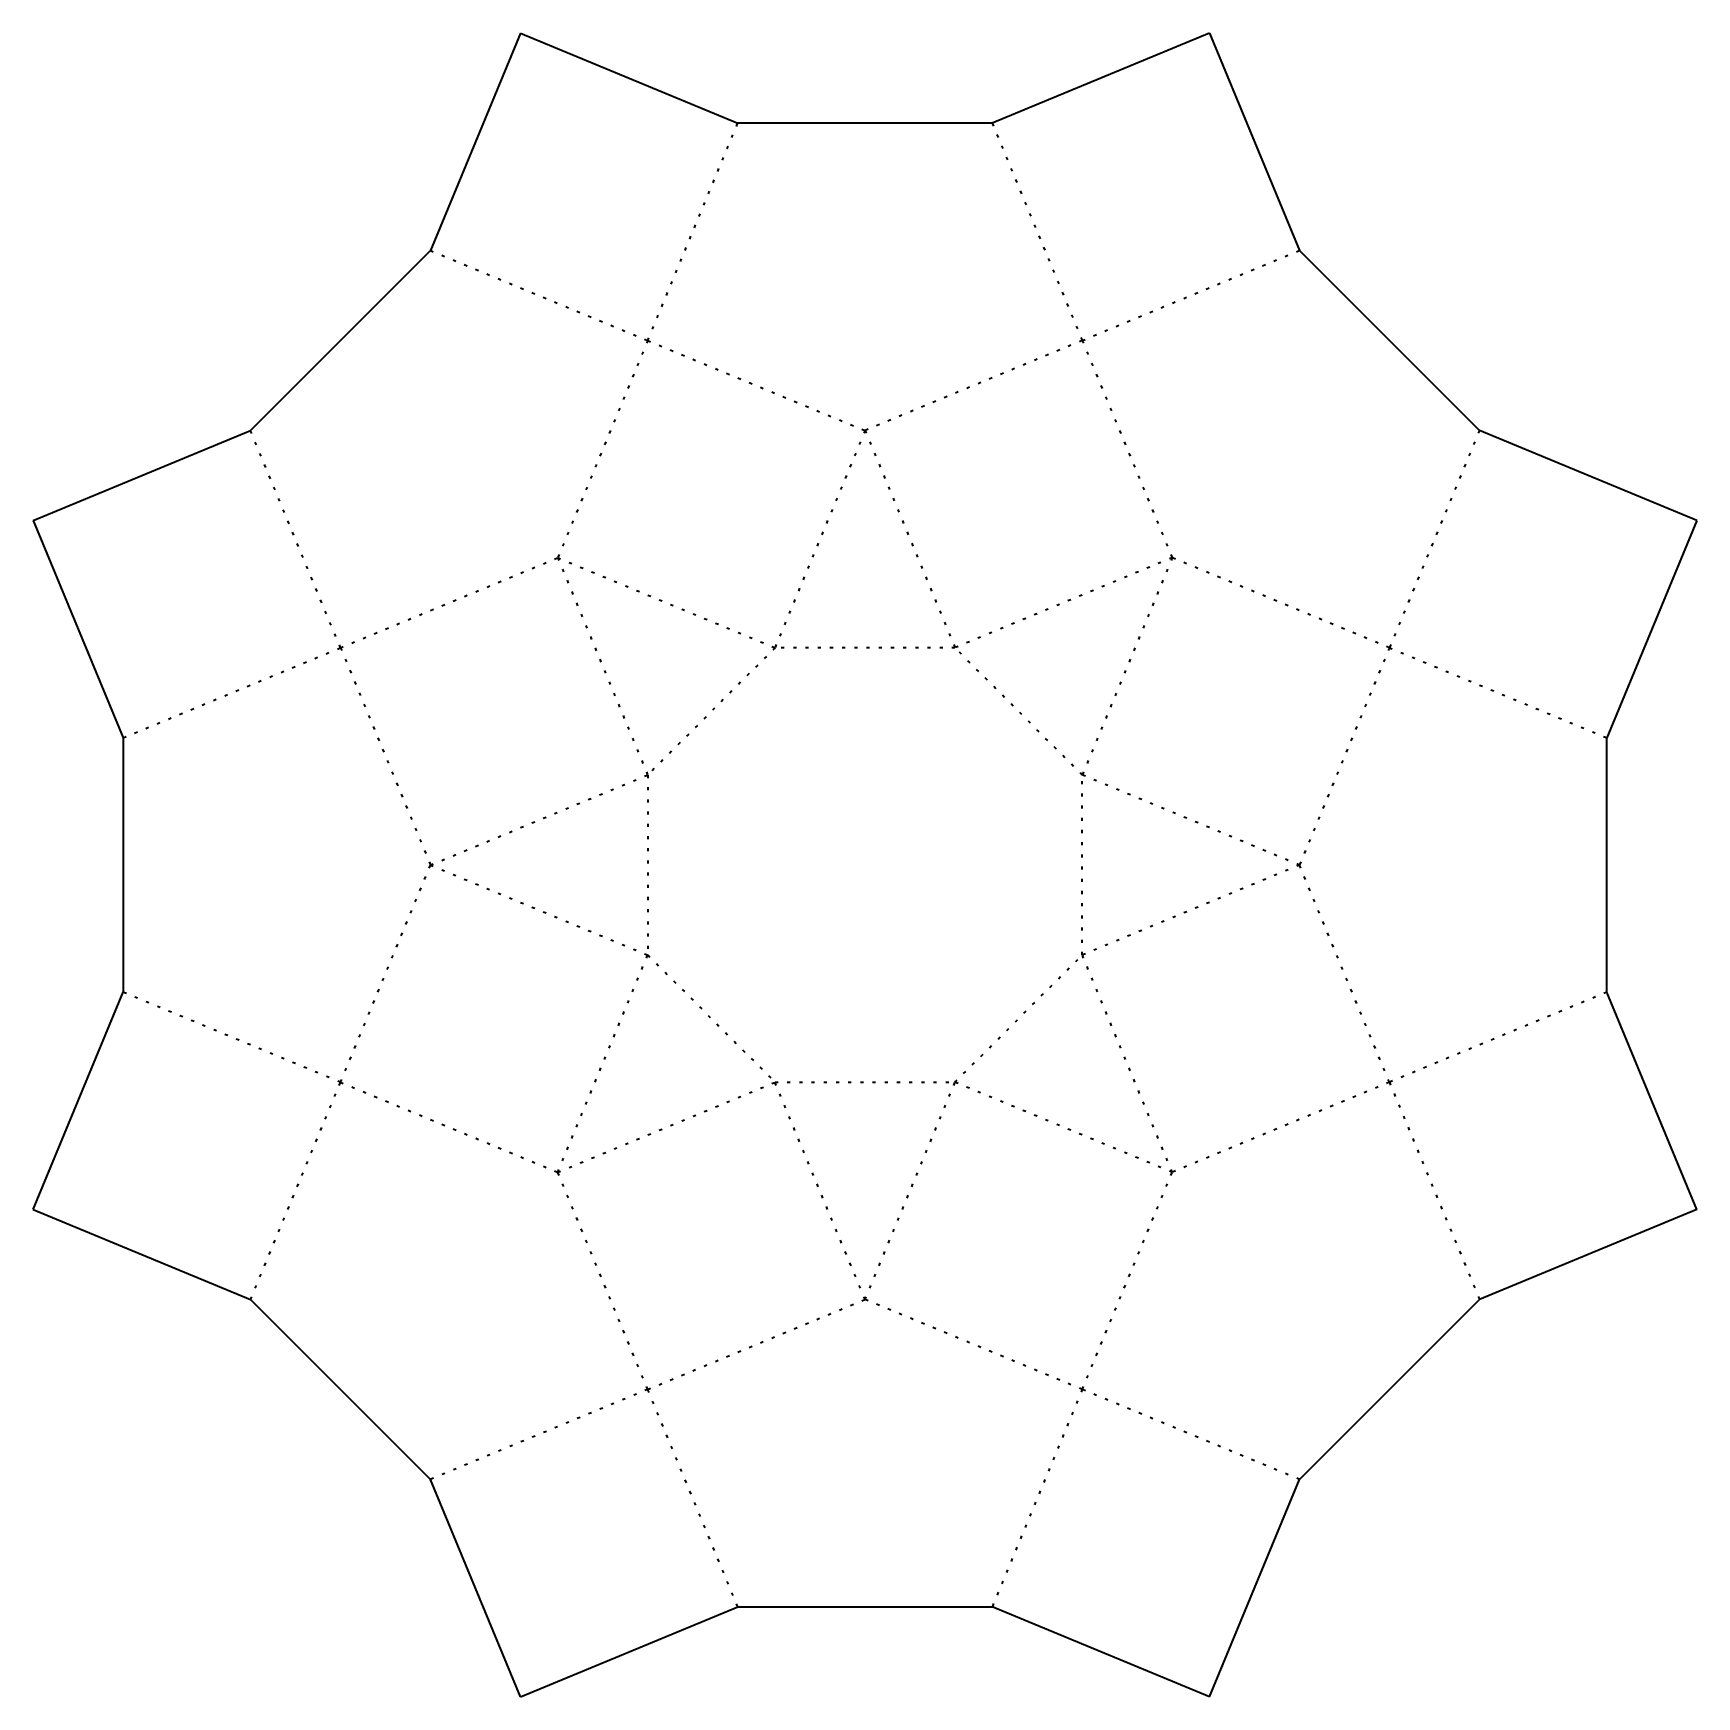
# Model space of a CAD drawing. Extents: x 0 to 545, y -545 to 0.
import ezdxf

# ---------------------------------------------------------------- set-up
doc = ezdxf.new("R2010")
doc.units = 0
doc.header["$MEASUREMENT"] = 0
for name, pattern in [('AI-Linetype-1', [4, 1, -3]), ('AI-Linetype-10', [4, 1, -3]), ('AI-Linetype-11', [4, 1, -3]), ('AI-Linetype-12', [4, 1, -3]), ('AI-Linetype-13', [4, 1, -3]), ('AI-Linetype-14', [4, 1, -3]), ('AI-Linetype-15', [4, 1, -3]), ('AI-Linetype-16', [4, 1, -3]), ('AI-Linetype-17', [4, 1, -3]), ('AI-Linetype-18', [4, 1, -3]), ('AI-Linetype-19', [4, 1, -3]), ('AI-Linetype-2', [4, 1, -3]), ('AI-Linetype-20', [4, 1, -3]), ('AI-Linetype-21', [4, 1, -3]), ('AI-Linetype-22', [4, 1, -3]), ('AI-Linetype-23', [4, 1, -3]), ('AI-Linetype-24', [4, 1, -3]), ('AI-Linetype-25', [4, 1, -3]), ('AI-Linetype-26', [4, 1, -3]), ('AI-Linetype-27', [4, 1, -3]), ('AI-Linetype-28', [4, 1, -3]), ('AI-Linetype-29', [4, 1, -3]), ('AI-Linetype-3', [4, 1, -3]), ('AI-Linetype-30', [4, 1, -3]), ('AI-Linetype-31', [4, 1, -3]), ('AI-Linetype-32', [4, 1, -3]), ('AI-Linetype-33', [4, 1, -3]), ('AI-Linetype-34', [4, 1, -3]), ('AI-Linetype-35', [4, 1, -3]), ('AI-Linetype-36', [4, 1, -3]), ('AI-Linetype-37', [4, 1, -3]), ('AI-Linetype-38', [4, 1, -3]), ('AI-Linetype-39', [4, 1, -3]), ('AI-Linetype-4', [4, 1, -3]), ('AI-Linetype-40', [4, 1, -3]), ('AI-Linetype-41', [4, 1, -3]), ('AI-Linetype-42', [4, 1, -3]), ('AI-Linetype-43', [4, 1, -3]), ('AI-Linetype-44', [4, 1, -3]), ('AI-Linetype-45', [4, 1, -3]), ('AI-Linetype-46', [4, 1, -3]), ('AI-Linetype-47', [4, 1, -3]), ('AI-Linetype-48', [4, 1, -3]), ('AI-Linetype-49', [4, 1, -3]), ('AI-Linetype-5', [4, 1, -3]), ('AI-Linetype-50', [4, 1, -3]), ('AI-Linetype-51', [4, 1, -3]), ('AI-Linetype-52', [4, 1, -3]), ('AI-Linetype-53', [4, 1, -3]), ('AI-Linetype-54', [4, 1, -3]), ('AI-Linetype-55', [4, 1, -3]), ('AI-Linetype-56', [4, 1, -3]), ('AI-Linetype-6', [4, 1, -3]), ('AI-Linetype-7', [4, 1, -3]), ('AI-Linetype-8', [4, 1, -3]), ('AI-Linetype-9', [4, 1, -3])]:
    doc.linetypes.add(name, pattern=pattern)
doc.layers.add('Layer 1', color=7, linetype='Continuous')

msp = doc.modelspace()

# ---------------------------------------------------------------- linework, layer by layer
at = {"layer": 'Layer 1', "color": 250, "lineweight": 35, "true_color": 0x231f20}
for points in [[(159.77, 0), (130.26, -71.24)], [(159.77, 0), (231.01, -29.51)], [(385.72, 0), (314.48, -29.51)], [(385.72, 0), (415.23, -71.24)], [(314.48, -29.51), (231.01, -29.51)], [(130.26, -71.24), (71.24, -130.26)], [(474.25, -130.26), (415.23, -71.24)], [(0, -159.77), (71.24, -130.26)], [(545.5, -159.77), (474.25, -130.26)], [(0, -159.77), (29.51, -231.01)], [(545.5, -159.77), (515.99, -231.01)], [(29.51, -231.01), (29.51, -314.48)], [(515.99, -314.48), (515.99, -231.01)], [(0, -385.72), (29.51, -314.48)], [(545.5, -385.72), (515.99, -314.48)], [(0, -385.72), (71.24, -415.23)], [(545.5, -385.72), (474.25, -415.23)], [(71.24, -415.23), (130.26, -474.25)], [(415.23, -474.25), (474.25, -415.23)], [(159.77, -545.5), (130.26, -474.25)], [(385.72, -545.5), (415.23, -474.25)], [(159.77, -545.5), (231.01, -515.99)], [(231.01, -515.99), (314.48, -515.99)], [(385.72, -545.5), (314.48, -515.99)]]:
    msp.add_lwpolyline(points, dxfattribs=at)
at = {"layer": 'Layer 1', "color": 250, "linetype": 'AI-Linetype-34', "lineweight": 35, "true_color": 0x231f20}
msp.add_lwpolyline([(201.51, -100.75), (231.01, -29.51)], dxfattribs=at)
at = {"layer": 'Layer 1', "color": 250, "linetype": 'AI-Linetype-28', "lineweight": 35, "true_color": 0x231f20}
msp.add_lwpolyline([(314.48, -29.51), (343.99, -100.75)], dxfattribs=at)
at = {"layer": 'Layer 1', "color": 250, "linetype": 'AI-Linetype-35', "lineweight": 35, "true_color": 0x231f20}
msp.add_lwpolyline([(130.26, -71.24), (201.51, -100.75)], dxfattribs=at)
at = {"layer": 'Layer 1', "color": 250, "linetype": 'AI-Linetype-27', "lineweight": 35, "true_color": 0x231f20}
msp.add_lwpolyline([(343.99, -100.75), (415.23, -71.24)], dxfattribs=at)
at = {"layer": 'Layer 1', "color": 250, "linetype": 'AI-Linetype-40', "lineweight": 35, "true_color": 0x231f20}
msp.add_lwpolyline([(201.51, -100.75), (172, -172)], dxfattribs=at)
at = {"layer": 'Layer 1', "color": 250, "linetype": 'AI-Linetype-32', "lineweight": 35, "true_color": 0x231f20}
msp.add_lwpolyline([(201.51, -100.75), (272.75, -130.26)], dxfattribs=at)
at = {"layer": 'Layer 1', "color": 250, "linetype": 'AI-Linetype-33', "lineweight": 35, "true_color": 0x231f20}
msp.add_lwpolyline([(343.99, -100.75), (272.75, -130.26)], dxfattribs=at)
at = {"layer": 'Layer 1', "color": 250, "linetype": 'AI-Linetype-25', "lineweight": 35, "true_color": 0x231f20}
msp.add_lwpolyline([(343.99, -100.75), (373.5, -172)], dxfattribs=at)
at = {"layer": 'Layer 1', "color": 250, "linetype": 'AI-Linetype-41', "lineweight": 35, "true_color": 0x231f20}
msp.add_lwpolyline([(100.75, -201.51), (71.24, -130.26)], dxfattribs=at)
at = {"layer": 'Layer 1', "color": 250, "linetype": 'AI-Linetype-31', "lineweight": 35, "true_color": 0x231f20}
msp.add_lwpolyline([(272.75, -130.26), (243.24, -201.51)], dxfattribs=at)
at = {"layer": 'Layer 1', "color": 250, "linetype": 'AI-Linetype-22', "lineweight": 35, "true_color": 0x231f20}
msp.add_lwpolyline([(272.75, -130.26), (302.26, -201.51)], dxfattribs=at)
at = {"layer": 'Layer 1', "color": 250, "linetype": 'AI-Linetype-21', "lineweight": 35, "true_color": 0x231f20}
msp.add_lwpolyline([(474.25, -130.26), (444.74, -201.51)], dxfattribs=at)
at = {"layer": 'Layer 1', "color": 250, "linetype": 'AI-Linetype-39', "lineweight": 35, "true_color": 0x231f20}
msp.add_lwpolyline([(100.75, -201.51), (172, -172)], dxfattribs=at)
at = {"layer": 'Layer 1', "color": 250, "linetype": 'AI-Linetype-29', "lineweight": 35, "true_color": 0x231f20}
msp.add_lwpolyline([(172, -172), (243.24, -201.51)], dxfattribs=at)
at = {"layer": 'Layer 1', "color": 250, "linetype": 'AI-Linetype-38', "lineweight": 35, "true_color": 0x231f20}
msp.add_lwpolyline([(172, -172), (201.51, -243.24)], dxfattribs=at)
at = {"layer": 'Layer 1', "color": 250, "linetype": 'AI-Linetype-24', "lineweight": 35, "true_color": 0x231f20}
msp.add_lwpolyline([(373.5, -172), (302.26, -201.51)], dxfattribs=at)
at = {"layer": 'Layer 1', "color": 250, "linetype": 'AI-Linetype-15', "lineweight": 35, "true_color": 0x231f20}
msp.add_lwpolyline([(373.5, -172), (343.99, -243.24)], dxfattribs=at)
at = {"layer": 'Layer 1', "color": 250, "linetype": 'AI-Linetype-26', "lineweight": 35, "true_color": 0x231f20}
msp.add_lwpolyline([(444.74, -201.51), (373.5, -172)], dxfattribs=at)
at = {"layer": 'Layer 1', "color": 250, "linetype": 'AI-Linetype-42', "lineweight": 35, "true_color": 0x231f20}
msp.add_lwpolyline([(29.51, -231.01), (100.75, -201.51)], dxfattribs=at)
at = {"layer": 'Layer 1', "color": 250, "linetype": 'AI-Linetype-47', "lineweight": 35, "true_color": 0x231f20}
msp.add_lwpolyline([(100.75, -201.51), (130.26, -272.75)], dxfattribs=at)
at = {"layer": 'Layer 1', "color": 250, "linetype": 'AI-Linetype-37', "lineweight": 35, "true_color": 0x231f20}
msp.add_lwpolyline([(243.24, -201.51), (201.51, -243.24)], dxfattribs=at)
at = {"layer": 'Layer 1', "color": 250, "linetype": 'AI-Linetype-30', "lineweight": 35, "true_color": 0x231f20}
msp.add_lwpolyline([(302.26, -201.51), (243.24, -201.51)], dxfattribs=at)
at = {"layer": 'Layer 1', "color": 250, "linetype": 'AI-Linetype-23', "lineweight": 35, "true_color": 0x231f20}
msp.add_lwpolyline([(343.99, -243.24), (302.26, -201.51)], dxfattribs=at)
at = {"layer": 'Layer 1', "color": 250, "linetype": 'AI-Linetype-18', "lineweight": 35, "true_color": 0x231f20}
msp.add_lwpolyline([(444.74, -201.51), (415.23, -272.75)], dxfattribs=at)
at = {"layer": 'Layer 1', "color": 250, "linetype": 'AI-Linetype-20', "lineweight": 35, "true_color": 0x231f20}
msp.add_lwpolyline([(444.74, -201.51), (515.99, -231.01)], dxfattribs=at)
at = {"layer": 'Layer 1', "color": 250, "linetype": 'AI-Linetype-36', "lineweight": 35, "true_color": 0x231f20}
msp.add_lwpolyline([(130.26, -272.75), (201.51, -243.24)], dxfattribs=at)
at = {"layer": 'Layer 1', "color": 250, "linetype": 'AI-Linetype-44', "lineweight": 35, "true_color": 0x231f20}
msp.add_lwpolyline([(201.51, -243.24), (201.51, -302.26)], dxfattribs=at)
at = {"layer": 'Layer 1', "color": 250, "linetype": 'AI-Linetype-16', "lineweight": 35, "true_color": 0x231f20}
msp.add_lwpolyline([(343.99, -302.26), (343.99, -243.24)], dxfattribs=at)
at = {"layer": 'Layer 1', "color": 250, "linetype": 'AI-Linetype-17', "lineweight": 35, "true_color": 0x231f20}
msp.add_lwpolyline([(415.23, -272.75), (343.99, -243.24)], dxfattribs=at)
at = {"layer": 'Layer 1', "color": 250, "linetype": 'AI-Linetype-19', "lineweight": 35, "true_color": 0x231f20}
msp.add_lwpolyline([(444.74, -343.99), (415.23, -272.75)], dxfattribs=at)
at = {"layer": 'Layer 1', "color": 250, "linetype": 'AI-Linetype-46', "lineweight": 35, "true_color": 0x231f20}
msp.add_lwpolyline([(100.75, -343.99), (130.26, -272.75)], dxfattribs=at)
at = {"layer": 'Layer 1', "color": 250, "linetype": 'AI-Linetype-45', "lineweight": 35, "true_color": 0x231f20}
msp.add_lwpolyline([(130.26, -272.75), (201.51, -302.26)], dxfattribs=at)
at = {"layer": 'Layer 1', "color": 250, "linetype": 'AI-Linetype-8', "lineweight": 35, "true_color": 0x231f20}
msp.add_lwpolyline([(415.23, -272.75), (343.99, -302.26)], dxfattribs=at)
at = {"layer": 'Layer 1', "color": 250, "linetype": 'AI-Linetype-43', "lineweight": 35, "true_color": 0x231f20}
msp.add_lwpolyline([(172, -373.5), (201.51, -302.26)], dxfattribs=at)
at = {"layer": 'Layer 1', "color": 250, "linetype": 'AI-Linetype-51', "lineweight": 35, "true_color": 0x231f20}
msp.add_lwpolyline([(201.51, -302.26), (243.24, -343.99)], dxfattribs=at)
at = {"layer": 'Layer 1', "color": 250, "linetype": 'AI-Linetype-9', "lineweight": 35, "true_color": 0x231f20}
msp.add_lwpolyline([(302.26, -343.99), (343.99, -302.26)], dxfattribs=at)
at = {"layer": 'Layer 1', "color": 250, "linetype": 'AI-Linetype-10', "lineweight": 35, "true_color": 0x231f20}
msp.add_lwpolyline([(373.5, -373.5), (343.99, -302.26)], dxfattribs=at)
at = {"layer": 'Layer 1', "color": 250, "linetype": 'AI-Linetype-48', "lineweight": 35, "true_color": 0x231f20}
msp.add_lwpolyline([(100.75, -343.99), (29.51, -314.48)], dxfattribs=at)
at = {"layer": 'Layer 1', "color": 250, "linetype": 'AI-Linetype-14', "lineweight": 35, "true_color": 0x231f20}
msp.add_lwpolyline([(515.99, -314.48), (444.74, -343.99)], dxfattribs=at)
at = {"layer": 'Layer 1', "color": 250, "linetype": 'AI-Linetype-49', "lineweight": 35, "true_color": 0x231f20}
msp.add_lwpolyline([(71.24, -415.23), (100.75, -343.99)], dxfattribs=at)
at = {"layer": 'Layer 1', "color": 250, "linetype": 'AI-Linetype-54', "lineweight": 35, "true_color": 0x231f20}
msp.add_lwpolyline([(100.75, -343.99), (172, -373.5)], dxfattribs=at)
at = {"layer": 'Layer 1', "color": 250, "linetype": 'AI-Linetype-52', "lineweight": 35, "true_color": 0x231f20}
msp.add_lwpolyline([(172, -373.5), (243.24, -343.99)], dxfattribs=at)
at = {"layer": 'Layer 1', "color": 250, "linetype": 'AI-Linetype-2', "lineweight": 35, "true_color": 0x231f20}
msp.add_lwpolyline([(243.24, -343.99), (302.26, -343.99)], dxfattribs=at)
at = {"layer": 'Layer 1', "color": 250, "linetype": 'AI-Linetype-50', "lineweight": 35, "true_color": 0x231f20}
msp.add_lwpolyline([(272.75, -415.23), (243.24, -343.99)], dxfattribs=at)
at = {"layer": 'Layer 1', "color": 250, "linetype": 'AI-Linetype-3', "lineweight": 35, "true_color": 0x231f20}
msp.add_lwpolyline([(272.75, -415.23), (302.26, -343.99)], dxfattribs=at)
at = {"layer": 'Layer 1', "color": 250, "linetype": 'AI-Linetype-1', "lineweight": 35, "true_color": 0x231f20}
msp.add_lwpolyline([(373.5, -373.5), (302.26, -343.99)], dxfattribs=at)
at = {"layer": 'Layer 1', "color": 250, "linetype": 'AI-Linetype-11', "lineweight": 35, "true_color": 0x231f20}
msp.add_lwpolyline([(444.74, -343.99), (373.5, -373.5)], dxfattribs=at)
at = {"layer": 'Layer 1', "color": 250, "linetype": 'AI-Linetype-13', "lineweight": 35, "true_color": 0x231f20}
msp.add_lwpolyline([(444.74, -343.99), (474.25, -415.23)], dxfattribs=at)
at = {"layer": 'Layer 1', "color": 250, "linetype": 'AI-Linetype-53', "lineweight": 35, "true_color": 0x231f20}
msp.add_lwpolyline([(201.51, -444.74), (172, -373.5)], dxfattribs=at)
at = {"layer": 'Layer 1', "color": 250, "linetype": 'AI-Linetype-12', "lineweight": 35, "true_color": 0x231f20}
msp.add_lwpolyline([(343.99, -444.74), (373.5, -373.5)], dxfattribs=at)
at = {"layer": 'Layer 1', "color": 250, "linetype": 'AI-Linetype-5', "lineweight": 35, "true_color": 0x231f20}
msp.add_lwpolyline([(201.51, -444.74), (272.75, -415.23)], dxfattribs=at)
at = {"layer": 'Layer 1', "color": 250, "linetype": 'AI-Linetype-4', "lineweight": 35, "true_color": 0x231f20}
msp.add_lwpolyline([(343.99, -444.74), (272.75, -415.23)], dxfattribs=at)
at = {"layer": 'Layer 1', "color": 250, "linetype": 'AI-Linetype-55', "lineweight": 35, "true_color": 0x231f20}
msp.add_lwpolyline([(201.51, -444.74), (130.26, -474.25)], dxfattribs=at)
at = {"layer": 'Layer 1', "color": 250, "linetype": 'AI-Linetype-56', "lineweight": 35, "true_color": 0x231f20}
msp.add_lwpolyline([(231.01, -515.99), (201.51, -444.74)], dxfattribs=at)
at = {"layer": 'Layer 1', "color": 250, "linetype": 'AI-Linetype-6', "lineweight": 35, "true_color": 0x231f20}
msp.add_lwpolyline([(343.99, -444.74), (314.48, -515.99)], dxfattribs=at)
at = {"layer": 'Layer 1', "color": 250, "linetype": 'AI-Linetype-7', "lineweight": 35, "true_color": 0x231f20}
msp.add_lwpolyline([(415.23, -474.25), (343.99, -444.74)], dxfattribs=at)

doc.saveas('drawing.dxf')
